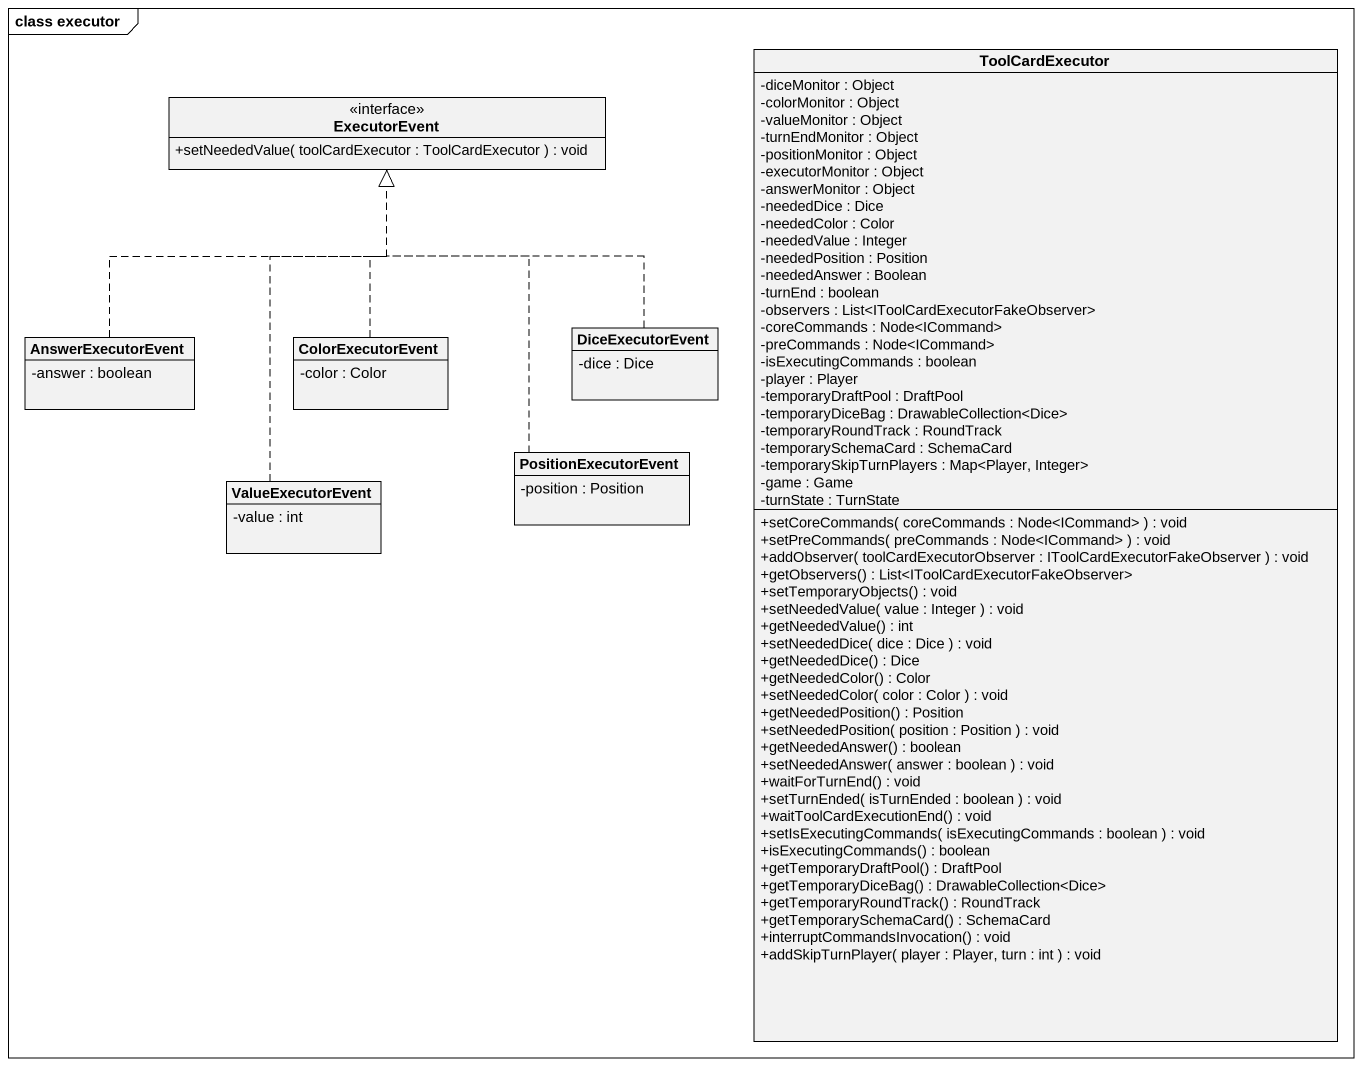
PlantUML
@startuml
mainframe class executor
hide circle
hide empty members
skinparam classAttributeIconSize 0
class ToolCardExecutor {
  -diceMonitor : Object
  -colorMonitor : Object
  -valueMonitor : Object
  -turnEndMonitor : Object
  -positionMonitor : Object
  -executorMonitor : Object
  -answerMonitor : Object
  -neededDice : Dice
  -neededColor : Color
  -neededValue : Integer
  -neededPosition : Position
  -neededAnswer : Boolean
  -turnEnd : boolean
  -observers : List<IToolCardExecutorFakeObserver>
  -coreCommands : Node<ICommand>
  -preCommands : Node<ICommand>
  -isExecutingCommands : boolean
  -player : Player
  -temporaryDraftPool : DraftPool
  -temporaryDiceBag : DrawableCollection<Dice>
  -temporaryRoundTrack : RoundTrack
  -temporarySchemaCard : SchemaCard
  -temporarySkipTurnPlayers : Map<Player, Integer>
  -game : Game
  -turnState : TurnState
  +setCoreCommands( coreCommands : Node<ICommand> ) : void
  +setPreCommands( preCommands : Node<ICommand> ) : void
  +addObserver( toolCardExecutorObserver : IToolCardExecutorFakeObserver ) : void
  +getObservers() : List<IToolCardExecutorFakeObserver>
  +setTemporaryObjects() : void
  +setNeededValue( value : Integer ) : void
  +getNeededValue() : int
  +setNeededDice( dice : Dice ) : void
  +getNeededDice() : Dice
  +getNeededColor() : Color
  +setNeededColor( color : Color ) : void
  +getNeededPosition() : Position
  +setNeededPosition( position : Position ) : void
  +getNeededAnswer() : boolean
  +setNeededAnswer( answer : boolean ) : void
  +waitForTurnEnd() : void
  +setTurnEnded( isTurnEnded : boolean ) : void
  +waitToolCardExecutionEnd() : void
  +setIsExecutingCommands( isExecutingCommands : boolean ) : void
  +isExecutingCommands() : boolean
  +getTemporaryDraftPool() : DraftPool
  +getTemporaryDiceBag() : DrawableCollection<Dice>
  +getTemporaryRoundTrack() : RoundTrack
  +getTemporarySchemaCard() : SchemaCard
  +interruptCommandsInvocation() : void
  +addSkipTurnPlayer( player : Player, turn : int ) : void
}
interface ExecutorEvent {
  +setNeededValue( toolCardExecutor : ToolCardExecutor ) : void
}
class DiceExecutorEvent {
  -dice : Dice
}
class AnswerExecutorEvent {
  -answer : boolean
}
class ColorExecutorEvent {
  -color : Color
}
class PositionExecutorEvent {
  -position : Position
}
class ValueExecutorEvent {
  -value : int
}
DiceExecutorEvent .up.|> ExecutorEvent
AnswerExecutorEvent .up.|> ExecutorEvent
ColorExecutorEvent .up.|> ExecutorEvent
PositionExecutorEvent .up.|> ExecutorEvent
ValueExecutorEvent .up.|> ExecutorEvent
@enduml
